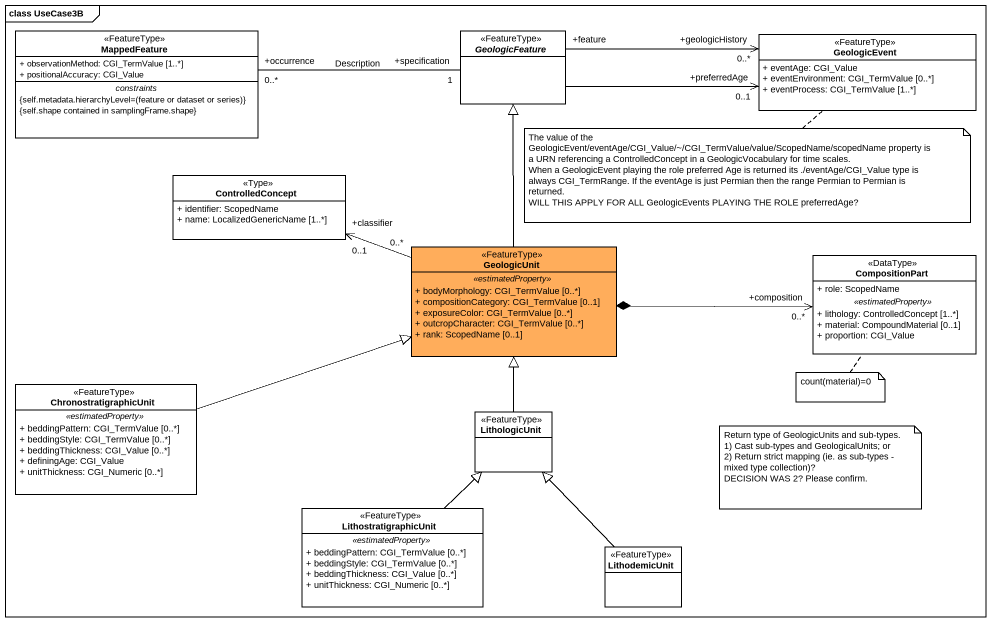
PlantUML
@startuml
mainframe class UseCase3B
hide circle
hide empty members
skinparam classAttributeIconSize 0
class MappedFeature <<FeatureType>> #FFFFFF {
  + observationMethod: CGI_TermValue [1..*]
  + positionalAccuracy: CGI_Value
  -- constraints --
  {field} {self.metadata.hierarchyLevel=(feature or dataset or series)}
  {self.shape contained in samplingFrame.shape}
}
abstract class GeologicFeature <<FeatureType>> #FFFFFF
class GeologicEvent <<FeatureType>> #FFFFFF {
  + eventAge: CGI_Value
  + eventEnvironment: CGI_TermValue [0..*]
  + eventProcess: CGI_TermValue [1..*]
}
class ControlledConcept <<Type>> #FFFFFF {
  + identifier: ScopedName
  + name: LocalizedGenericName [1..*]
}
class GeologicUnit <<FeatureType>> #FFAD5B {
  .. <<estimatedProperty>> ..
  + bodyMorphology: CGI_TermValue [0..*]
  + compositionCategory: CGI_TermValue [0..1]
  + exposureColor: CGI_TermValue [0..*]
  + outcropCharacter: CGI_TermValue [0..*]
  + rank: ScopedName [0..1]
}
class CompositionPart <<DataType>> #FFFFFF {
  + role: ScopedName
  .. <<estimatedProperty>> ..
  + lithology: ControlledConcept [1..*]
  + material: CompoundMaterial [0..1]
  + proportion: CGI_Value
}
class ChronostratigraphicUnit <<FeatureType>> #FFFFFF {
  .. <<estimatedProperty>> ..
  + beddingPattern: CGI_TermValue [0..*]
  + beddingStyle: CGI_TermValue [0..*]
  + beddingThickness: CGI_Value [0..*]
  + definingAge: CGI_Value
  + unitThickness: CGI_Numeric [0..*]
}
class LithologicUnit <<FeatureType>> #FFFFFF
class LithostratigraphicUnit <<FeatureType>> #FFFFFF {
  .. <<estimatedProperty>> ..
  + beddingPattern: CGI_TermValue [0..*]
  + beddingStyle: CGI_TermValue [0..*]
  + beddingThickness: CGI_Value [0..*]
  + unitThickness: CGI_Numeric [0..*]
}
class LithodemicUnit <<FeatureType>> #FFFFFF
GeologicFeature "+specification\n1" -left- "+occurrence\n0..*" MappedFeature : Description
GeologicFeature -right-> "+preferredAge\n0..1" GeologicEvent
GeologicFeature "+feature" -right-> "+geologicHistory\n0..*" GeologicEvent
GeologicUnit -up-|> GeologicFeature
GeologicUnit "0..*" -left-> "+classifier\n0..1" ControlledConcept
GeologicUnit *-right-> "+composition\n0..*" CompositionPart
ChronostratigraphicUnit -right-|> GeologicUnit
LithologicUnit -up-|> GeologicUnit
LithostratigraphicUnit -up-|> LithologicUnit
LithodemicUnit -up-|> LithologicUnit
note bottom of GeologicEvent
  The value of the GeologicEvent/eventAge/CGI_Value/~/CGI_TermValue/value/ScopedName/scopedName property is a URN referencing a ControlledConcept in a GeologicVocabulary for time scales.
  When a GeologicEvent playing the role preferred Age is returned its ./eventAge/CGI_Value type is always CGI_TermRange. If the eventAge is just Permian then the range Permian to Permian is returned.
  WILL THIS APPLY FOR ALL GeologicEvents PLAYING THE ROLE preferredAge?
end note
note bottom of CompositionPart : count(material)=0
note as N3
  Return type of GeologicUnits and sub-types.
  1) Cast sub-types and GeologicalUnits; or
  2) Return strict mapping (ie. as sub-types - mixed type collection)?
  DECISION WAS 2? Please confirm.
end note
@enduml
